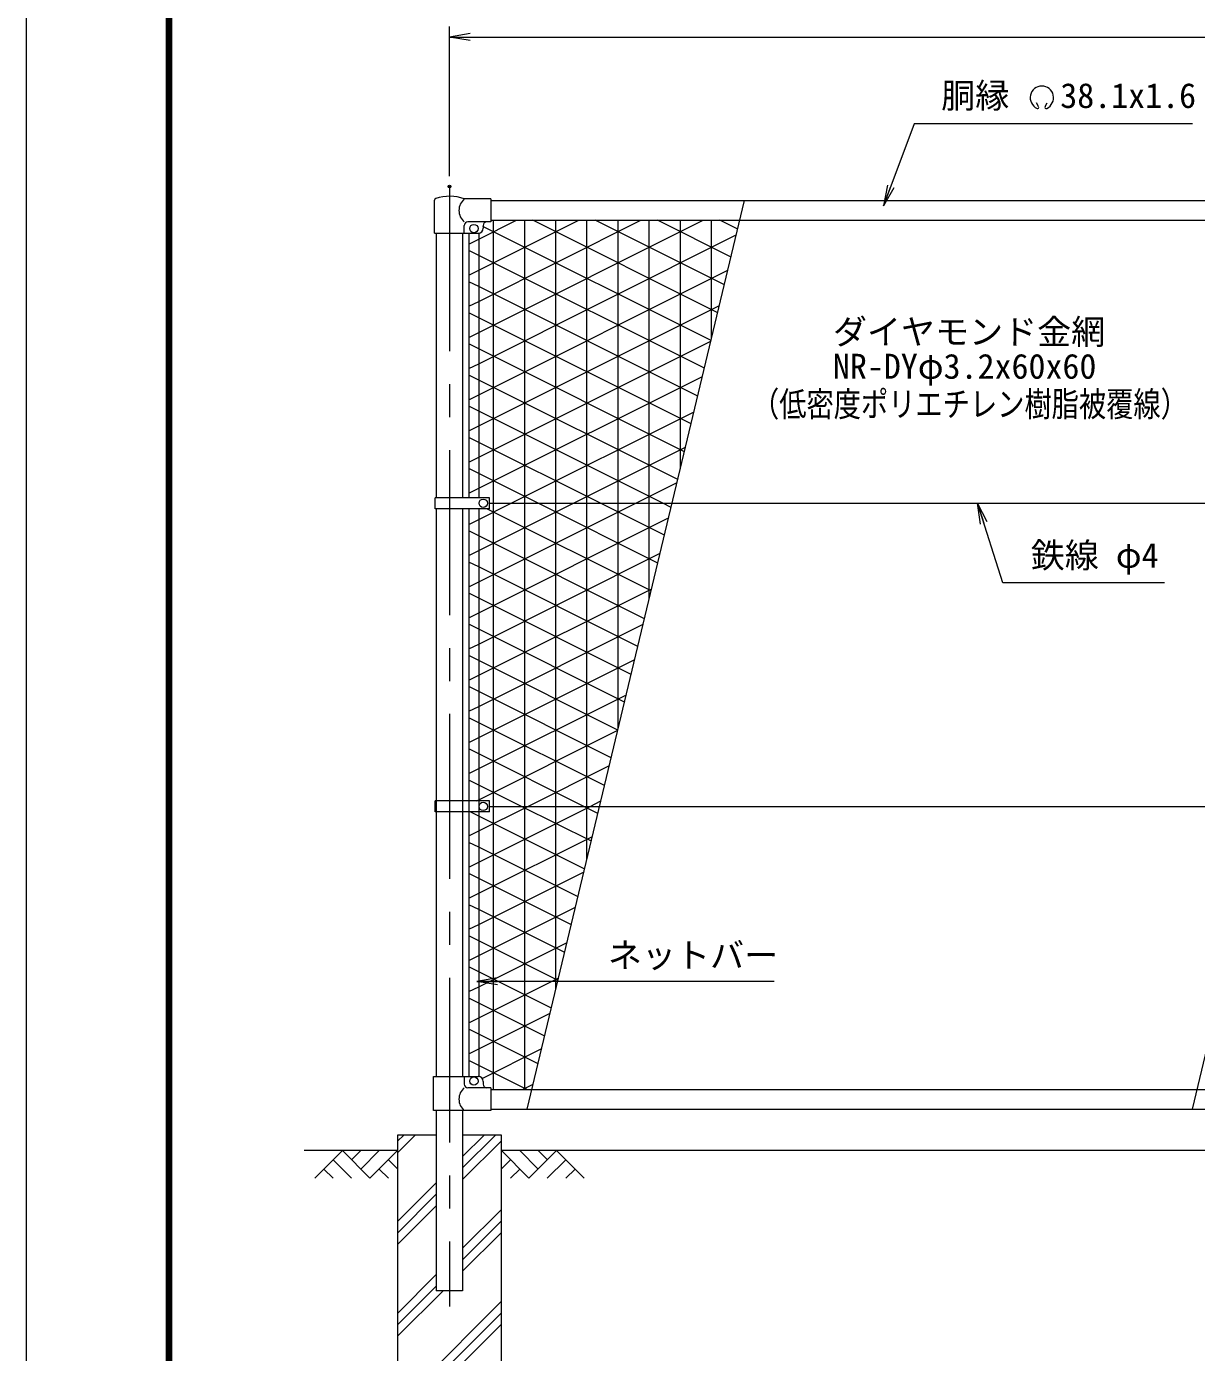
# Model space of a CAD drawing. Units: millimetres, scale not verified. Extents: x -4200 to 4200, y -2970 to 2970.
# Drawn here: x -4200 to -1946, y -959 to 1595 of the extents above; entities that cross this region are included whole.
import ezdxf
from ezdxf.enums import TextEntityAlignment as Align

# ---------------------------------------------------------------- set-up
doc = ezdxf.new("R2010")
doc.units = ezdxf.units.MM
doc.header["$LTSCALE"] = 10
doc.header["$PDMODE"] = 32
doc.header["$PDSIZE"] = 5
doc.linetypes.add('USER1', pattern=[50.8, 31.75, -6.35, 6.35, -6.35])
for name, color, linetype, lineweight in [('0-0_D-TTL', 7, 'Continuous', 18), ('0-1_D-BMK', 2, 'USER1', 13), ('0-2_D-STR1', 1, 'Continuous', 18), ('0-3_D-STR-DIM', 7, 'Continuous', 13), ('0-4_0', 7, 'Continuous', 18), ('0-5_Defpoints', 253, 'Continuous', 18), ('0-7_D-BGD', 7, 'Continuous', 18), ('0-8_D-DCR-HCH', 7, 'Continuous', 13), ('0-9_D-STR3', 3, 'Continuous', 13), ('0-A_D-STR-TXT', 7, 'Continuous', 13), ('0-C_D-STR4', 7, 'Continuous', 18)]:
    doc.layers.add(name, color=color, linetype=linetype, lineweight=lineweight)
doc.styles.add('ＭＳ ゴシック', font='')
doc.styles.get('ＭＳ ゴシック').set_extended_font_data('MS Gothic')

# ---------------------------------------------------------------- blocks, each defined once
blk = doc.blocks.new('_Open')
at = {"layer": '0-4_0'}
blk.add_line((-10, 1.667), (0, 0), dxfattribs=at)
blk.add_lwpolyline([(-10, -1.667), (0, 0), (-10, 0)], dxfattribs=at)

msp = doc.modelspace()

# ---------------------------------------------------------------- linework, layer by layer
at = {"layer": '0-0_D-TTL', "color": 2}
msp.add_lwpolyline([(-4200, 2969.89), (4200, 2969.89), (4200, -2970.11), (-4200, -2970.11)], close=True, dxfattribs=at)
at = {"layer": '0-0_D-TTL'}
for points in [[(-3930, 2749.89), (3930, 2749.89), (3930, -2750.11), (-3930, -2750.11)], [(-3927.5, 2747.39), (3927.5, 2747.39), (3927.5, -2747.61), (-3927.5, -2747.61)], [(-3925, 2744.89), (3925, 2744.89), (3925, -2745.11), (-3925, -2745.11)], [(-3922.5, 2742.39), (3922.5, 2742.39), (3922.5, -2742.61), (-3922.5, -2742.61)], [(-3920, 2739.89), (3920, 2739.89), (3920, -2740.11), (-3920, -2740.11)]]:
    msp.add_lwpolyline(points, close=True, dxfattribs=at)
at = {"layer": '0-1_D-BMK'}
msp.add_line((-3384.97, 1286.95), (-3384.97, -870.11), dxfattribs=at)
at = {"layer": '0-2_D-STR1'}
for p, q in [((-3304.97, 1259.89), (-1464.97, 1259.89)), ((-3304.97, 1221.89), (-1464.97, 1221.89)), ((-3410.37, 1196.89), (-3410.37, 687.39)), ((-3359.57, 1196.89), (-3359.57, 687.39)), ((-3410.37, 666.39), (-3410.37, -427.11)), ((-3359.57, 666.39), (-3359.57, -427.11)), ((-3304.97, -452.11), (-1464.97, -452.11)), ((-3410.37, -493.11), (-3410.37, -840.11)), ((-3359.57, -493.11), (-3359.57, -840.11)), ((-3304.97, -490.11), (-1464.97, -490.11)), ((-3359.57, -840.11), (-3410.37, -840.11))]:
    msp.add_line(p, q, dxfattribs=at)
at = {"layer": '0-3_D-STR-DIM'}
for p, q in [((-3384.97, 1306.95), (-3384.97, 1594.89)), ((-3384.97, 1574.89), (-1384.97, 1574.89))]:
    msp.add_line(p, q, dxfattribs=at)
at = {"layer": '0-4_0'}
for p, q in [((-3328.47, 1185.64), (-3255.97, 1221.89)), ((-3328.47, 1125.64), (-3135.97, 1221.89)), ((-3328.47, 1065.64), (-3015.97, 1221.89)), ((-3328.47, 1005.64), (-2895.97, 1221.89)), ((-2880.89, 990.32), (-3320.48, 1210.11)), ((-3300, 676.89), (-3300, 1221.89)), ((-3240, 676.89), (-3240, 1221.89)), ((-2868.07, 1043.91), (-3224.03, 1221.89)), ((-3180, 676.89), (-3180, 1221.89)), ((-3120, 676.89), (-3120, 1221.89)), ((-2855.25, 1097.5), (-3104.03, 1221.89)), ((-3060, 676.89), (-3060, 1221.89)), ((-3000, 676.89), (-3000, 1221.89)), ((-2842.43, 1151.09), (-2984.03, 1221.89)), ((-2940, 743.16), (-2940, 1221.89)), ((-2880, 994.02), (-2880, 1221.89)), ((-2829.61, 1204.68), (-2864.03, 1221.89)), ((-3347.47, 1176.14), (-3328.47, 1185.64)), ((-3328.47, 945.64), (-2832.23, 1193.76)), ((-3328.47, 1154.11), (-3347.47, 1163.61)), ((-2893.7, 936.73), (-3328.47, 1154.11)), ((-3347.47, 1116.14), (-3328.47, 1125.64)), ((-3328.47, 885.64), (-2848.53, 1125.61)), ((-3328.47, 1094.11), (-3347.47, 1103.61)), ((-2906.52, 883.14), (-3328.47, 1094.11)), ((-3347.47, 1056.14), (-3328.47, 1065.64)), ((-3328.47, 825.64), (-2864.83, 1057.46)), ((-3328.47, 1034.11), (-3347.47, 1043.61)), ((-2919.34, 829.54), (-3328.47, 1034.11)), ((-3347.47, 996.14), (-3328.47, 1005.64)), ((-3328.47, 974.11), (-3347.47, 983.61)), ((-3328.47, 765.64), (-2881.13, 989.31)), ((-2932.16, 775.95), (-3328.47, 974.11)), ((-3347.47, 936.14), (-3328.47, 945.64)), ((-3328.47, 914.11), (-3347.47, 923.61)), ((-3328.47, 705.64), (-2897.43, 921.16)), ((-2944.98, 722.36), (-3328.47, 914.11)), ((-3347.47, 876.14), (-3328.47, 885.64)), ((-3328.47, 854.11), (-3347.47, 863.61)), ((-2974.03, 676.89), (-3328.47, 854.11)), ((-3265.97, 676.89), (-2913.73, 853.01)), ((-3347.47, 816.14), (-3328.47, 825.64)), ((-3328.47, 794.11), (-3347.47, 803.61)), ((-3094.03, 676.89), (-3328.47, 794.11)), ((-3145.97, 676.89), (-2930.03, 784.86)), ((-3347.47, 756.14), (-3328.47, 765.64)), ((-3328.47, 734.11), (-3347.47, 743.61)), ((-3214.03, 676.89), (-3328.47, 734.11)), ((-3025.97, 676.89), (-2946.33, 716.71)), ((-3347.47, 696.14), (-3328.47, 705.64)), ((-3328.47, 645.64), (-3265.97, 676.89)), ((-3328.47, 585.64), (-3145.97, 676.89)), ((-3328.47, 525.64), (-3025.97, 676.89)), ((-2996.25, 508), (-3313.03, 666.39)), ((-3300, 92.89), (-3300, 676.89)), ((-3240, 92.89), (-3240, 676.89)), ((-2983.43, 561.59), (-3214.03, 676.89)), ((-3180, 92.89), (-3180, 676.89)), ((-3120, 92.89), (-3120, 676.89)), ((-2970.61, 615.18), (-3094.03, 676.89)), ((-3060, 241.45), (-3060, 676.89)), ((-3000, 492.31), (-3000, 676.89)), ((-2957.79, 668.77), (-2974.03, 676.89)), ((-3347.47, 636.14), (-3328.47, 645.64)), ((-3328.47, 465.64), (-2962.63, 648.56)), ((-3328.47, 614.11), (-3347.47, 623.61)), ((-3009.06, 454.41), (-3328.47, 614.11)), ((-3347.47, 576.14), (-3328.47, 585.64)), ((-3328.47, 554.11), (-3347.47, 563.61)), ((-3328.47, 405.64), (-2978.93, 580.41)), ((-3021.88, 400.82), (-3328.47, 554.11)), ((-3347.47, 516.14), (-3328.47, 525.64)), ((-3328.47, 345.64), (-2995.23, 512.26)), ((-3328.47, 494.11), (-3347.47, 503.61)), ((-3034.7, 347.22), (-3328.47, 494.11)), ((-3347.47, 456.14), (-3328.47, 465.64)), ((-3328.47, 434.11), (-3347.47, 443.61)), ((-3328.47, 285.64), (-3011.53, 444.11)), ((-3047.52, 293.63), (-3328.47, 434.11)), ((-3347.47, 396.14), (-3328.47, 405.64)), ((-3328.47, 374.11), (-3347.47, 383.61)), ((-3328.47, 225.64), (-3027.83, 375.96)), ((-3060.34, 240.04), (-3328.47, 374.11)), ((-3347.47, 336.14), (-3328.47, 345.64)), ((-3328.47, 314.11), (-3347.47, 323.61)), ((-3073.15, 186.45), (-3328.47, 314.11)), ((-3328.47, 165.64), (-3044.13, 307.81)), ((-3347.47, 276.14), (-3328.47, 285.64)), ((-3328.47, 254.11), (-3347.47, 263.61)), ((-3085.97, 132.86), (-3328.47, 254.11)), ((-3347.47, 216.14), (-3328.47, 225.64)), ((-3328.47, 194.11), (-3347.47, 203.61)), ((-3126.03, 92.89), (-3328.47, 194.11)), ((-3347.47, 156.14), (-3328.47, 165.64)), ((-3233.97, 92.89), (-3076.73, 171.51)), ((-3328.47, 134.11), (-3347.47, 143.61)), ((-3246.03, 92.89), (-3328.47, 134.11)), ((-3113.97, 92.89), (-3093.03, 103.36)), ((-3328.47, 45.64), (-3233.97, 92.89)), ((-3328.47, -14.36), (-3113.97, 92.89)), ((-3300, -452.11), (-3300, 92.89)), ((-3111.61, 25.68), (-3246.03, 92.89)), ((-3240, -452.11), (-3240, 92.89)), ((-3180, -260.26), (-3180, 92.89)), ((-3098.79, 79.27), (-3126.03, 92.89)), ((-3120, -9.41), (-3120, 92.89)), ((-3347.47, 36.14), (-3328.47, 45.64)), ((-3328.47, -74.36), (-3109.33, 35.21)), ((-3328.47, 14.11), (-3347.47, 23.61)), ((-3137.24, -81.5), (-3328.47, 14.11)), ((-3347.47, -23.86), (-3328.47, -14.36)), ((-3328.47, -45.89), (-3347.47, -36.39)), ((-3328.47, -134.36), (-3125.63, -32.94)), ((-3150.06, -135.1), (-3328.47, -45.89)), ((-3347.47, -83.86), (-3328.47, -74.36)), ((-3328.47, -105.89), (-3347.47, -96.39)), ((-3328.47, -194.36), (-3141.93, -101.09)), ((-3162.88, -188.69), (-3328.47, -105.89)), ((-3347.47, -143.86), (-3328.47, -134.36)), ((-3328.47, -165.89), (-3347.47, -156.39)), ((-3175.7, -242.28), (-3328.47, -165.89)), ((-3328.47, -254.36), (-3158.23, -169.24)), ((-3347.47, -203.86), (-3328.47, -194.36)), ((-3328.47, -225.89), (-3347.47, -216.39)), ((-3188.52, -295.87), (-3328.47, -225.89)), ((-3347.47, -263.86), (-3328.47, -254.36)), ((-3328.47, -314.36), (-3174.53, -237.39)), ((-3328.47, -285.89), (-3347.47, -276.39)), ((-3201.33, -349.46), (-3328.47, -285.89)), ((-3328.47, -374.36), (-3190.83, -305.54)), ((-3347.47, -323.86), (-3328.47, -314.36)), ((-3328.47, -345.89), (-3347.47, -336.39)), ((-3214.15, -403.05), (-3328.47, -345.89)), ((-3347.47, -383.86), (-3328.47, -374.36)), ((-3322.01, -431.13), (-3207.13, -373.69)), ((-3243.97, -452.11), (-3223.43, -441.84))]:
    msp.add_line(p, q, dxfattribs=at)
for points in [[(-3332.97, 103.39), (-3328.47, 105.64), (-3060.43, 239.66)], [(-3124.43, -27.91), (-3328.47, 74.11), (-3345.04, 82.39)], [(-3236.04, -452.11), (-3328.47, -405.89), (-3347.47, -396.39)]]:
    msp.add_lwpolyline(points, dxfattribs=at)
at = {"layer": '0-5_Defpoints'}
for p, q in [((-3234.97, -490.11), (-2816.41, 1259.89)), ((-1953.54, -490.11), (-1534.97, 1259.89))]:
    msp.add_line(p, q, dxfattribs=at)
msp.add_point((-3384.97, 1286.95), dxfattribs=at)
at = {"layer": '0-7_D-BGD'}
for p, q in [((-3484.97, -570.11), (-3664.97, -570.11)), ((-1484.97, -570.11), (-3284.97, -570.11))]:
    msp.add_line(p, q, dxfattribs=at)
at = {"layer": '0-8_D-DCR-HCH'}
for p, q in [((-3484.97, -574.19), (-3450.89, -540.11)), ((-3484.97, -552.09), (-3472.99, -540.11)), ((-3359.57, -603.47), (-3296.21, -540.11)), ((-3359.57, -581.37), (-3318.31, -540.11)), ((-3359.57, -625.57), (-3284.97, -550.97)), ((-3591.4, -570.11), (-3644.61, -623.32)), ((-3591.4, -570.11), (-3538.19, -623.32)), ((-3573.66, -587.85), (-3555.92, -570.11)), ((-3555.92, -605.58), (-3520.45, -570.11)), ((-3538.19, -623.32), (-3484.97, -570.11)), ((-3231.76, -623.32), (-3284.97, -570.11)), ((-3214.03, -605.58), (-3249.5, -570.11)), ((-3178.55, -570.11), (-3231.76, -623.32)), ((-3196.2, -587.94), (-3214.03, -570.11)), ((-3178.55, -570.11), (-3125.34, -623.32)), ((-3626.87, -605.58), (-3609.05, -623.32)), ((-3609.14, -587.85), (-3573.5, -623.32)), ((-3520.45, -605.58), (-3502.63, -623.32)), ((-3502.71, -587.85), (-3484.97, -605.5)), ((-3267.24, -587.85), (-3284.97, -605.5)), ((-3249.5, -605.58), (-3267.32, -623.32)), ((-3160.81, -587.85), (-3196.45, -623.32)), ((-3143.08, -605.58), (-3160.89, -623.32)), ((-3484.97, -706.77), (-3410.37, -632.17)), ((-3484.97, -728.87), (-3410.37, -654.27)), ((-3484.97, -750.97), (-3410.37, -676.37)), ((-3359.57, -758.15), (-3284.97, -683.55)), ((-3359.57, -780.25), (-3284.97, -705.65)), ((-3359.57, -802.34), (-3284.97, -727.74)), ((-3484.97, -883.55), (-3410.37, -808.95)), ((-3484.97, -905.65), (-3410.37, -831.05)), ((-3484.97, -927.74), (-3397.34, -840.11)), ((-3484.97, -1060.33), (-3284.97, -860.33)), ((-3484.97, -1082.42), (-3284.97, -882.42)), ((-3484.97, -1104.52), (-3284.97, -904.52))]:
    msp.add_line(p, q, dxfattribs=at)
at = {"layer": '0-9_D-STR3'}
for p, q in [((-3413.52, 1196.89), (-3413.52, 1260.58)), ((-3304.97, 1262.89), (-3356.42, 1262.89)), ((-3304.97, 1262.89), (-3304.97, 1218.89)), ((-3356.42, 1196.89), (-3356.42, 1211.89)), ((-3304.97, 1218.89), (-3349.42, 1218.89)), ((-3319.97, 1211.89), (-3319.97, 1206.89)), ((-3413.52, 1196.89), (-3356.42, 1196.89)), ((-3356.42, 1196.89), (-3329.97, 1196.89)), ((-3347.47, 1196.89), (-3347.47, 687.39)), ((-3328.47, 1196.89), (-3328.47, 687.39)), ((-3412.47, 666.39), (-3412.47, 687.39)), ((-3307.98, 687.39), (-3412.47, 687.39)), ((-3307.98, 666.39), (-3412.47, 666.39)), ((-3347.47, 666.39), (-3347.47, -427.11)), ((-3328.47, 666.39), (-3328.47, -427.22)), ((-3307.98, 666.39), (-3307.98, 687.39)), ((-3307.98, 676.89), (-1467.47, 676.89)), ((-3412.47, 82.39), (-3412.47, 103.39)), ((-3307.98, 103.39), (-3412.47, 103.39)), ((-3307.98, 82.39), (-3307.98, 103.39)), ((-3307.98, 82.39), (-3412.47, 82.39)), ((-3307.98, 92.89), (-1467.47, 92.89)), ((-3415.92, -427.11), (-3329.97, -427.11)), ((-3415.92, -493.11), (-3415.92, -427.11)), ((-3356.42, -427.11), (-3356.42, -442.11)), ((-3304.97, -449.11), (-3349.42, -449.11)), ((-3319.97, -437.11), (-3319.97, -442.11)), ((-3304.97, -449.11), (-3304.97, -493.11)), ((-3304.97, -493.11), (-3415.92, -493.11))]:
    msp.add_line(p, q, dxfattribs=at)
for centre in [(-3337.97, 1205.89), (-3319.98, 676.89), (-3319.98, 92.89), (-3337.97, -436.11)]:
    msp.add_circle(centre, 8, dxfattribs=at)
for centre, radius, start, end in [((-3410.22, 1260.58), 3.3, 109.22051, 180), ((-3384.97, 1188.16), 80, 69.0916, 109.22051), ((-3338.23, 1240.89), 28.55, 129.59418, 230.40582), ((-3349.42, 1211.89), 7, 90, 180), ((-3329.97, 1206.89), 10, 270, 0), ((-3312.97, 1211.89), 7, 90, 180), ((-3329.97, -437.11), 10, 0, 90), ((-3338.23, -471.11), 28.55, 129.59418, 230.40582), ((-3349.42, -442.11), 7, 180, 270), ((-3312.97, -442.11), 7, 180, 270)]:
    msp.add_arc(centre, radius, start, end, dxfattribs=at)
at = {"layer": '0-A_D-STR-TXT'}
for p, q in [((-2249.66, 1440.76), (-2253.8, 1447.94)), ((-2237.17, 1440.76), (-2233.03, 1447.94)), ((-2759.1, -244.2), (-3330.22, -244.2))]:
    msp.add_line(p, q, dxfattribs=at)
for points in [[(-1953.16, 1407.89), (-2489.46, 1407.89), (-2548.1, 1251.32)], [(-2007.31, 523.26), (-2318.64, 523.26), (-2366.73, 674.99)]]:
    msp.add_lwpolyline(points, dxfattribs=at)
for centre, radius, start, end in [((-2243.41, 1457.93), 22.5, 294.32478, 245.67522), ((-2251.71, 1439.52), 2.37, 245.67522, 30), ((-2235.12, 1439.52), 2.37, 150, 294.32478)]:
    msp.add_arc(centre, radius, start, end, dxfattribs=at)
at = {"layer": '0-C_D-STR4'}
msp.add_line((-3284.97, -540.11), (-3359.57, -540.11), dxfattribs=at)
msp.add_lwpolyline([(-3410.37, -540.11), (-3484.97, -540.11), (-3484.97, -1140.11), (-3284.97, -1140.11), (-3284.97, -540.11)], dxfattribs=at)

# ---------------------------------------------------------------- block references
at = {"layer": '0-3_D-STR-DIM', "xscale": 4, "yscale": 4, "rotation": 180}
msp.add_blockref('_Open', (-3384.97, 1574.89), dxfattribs=at)
at = {"layer": '0-A_D-STR-TXT', "xscale": 4, "yscale": 4}
for p, rotation in [((-2548.8, 1249.45), 249.46512), ((-2367.34, 676.89), 107.58773), ((-3332.22, -244.2), 180)]:
    msp.add_blockref('_Open', p, dxfattribs=dict(at, rotation=rotation))

# ---------------------------------------------------------------- texts
at = {"layer": '0-A_D-STR-TXT', "style": 'ＭＳ ゴシック'}
for s, p in [('胴縁 \u300038.1x1.6', (-2437.52, 1423.67)), ('ダイヤモンド金網', (-2646.12, 968.65)), ('NR-DYφ3.2x60x60', (-2646.12, 902.2)), ('鉄線 φ4', (-2264.92, 538.13)), ('ネットバー', (-3079.66, -232.25))]:
    msp.add_text(s, height=48.09, dxfattribs=at).set_placement(p, align=Align.BOTTOM_LEFT)
at = {"layer": '0-A_D-STR-TXT', "style": 'ＭＳ ゴシック', "width": 0.8}
msp.add_text('（低密度ポリエチレン樹脂被覆線）', height=48.11, dxfattribs=at).set_placement((-2802.06, 829.41), align=Align.BOTTOM_LEFT)

doc.saveas('drawing.dxf')
